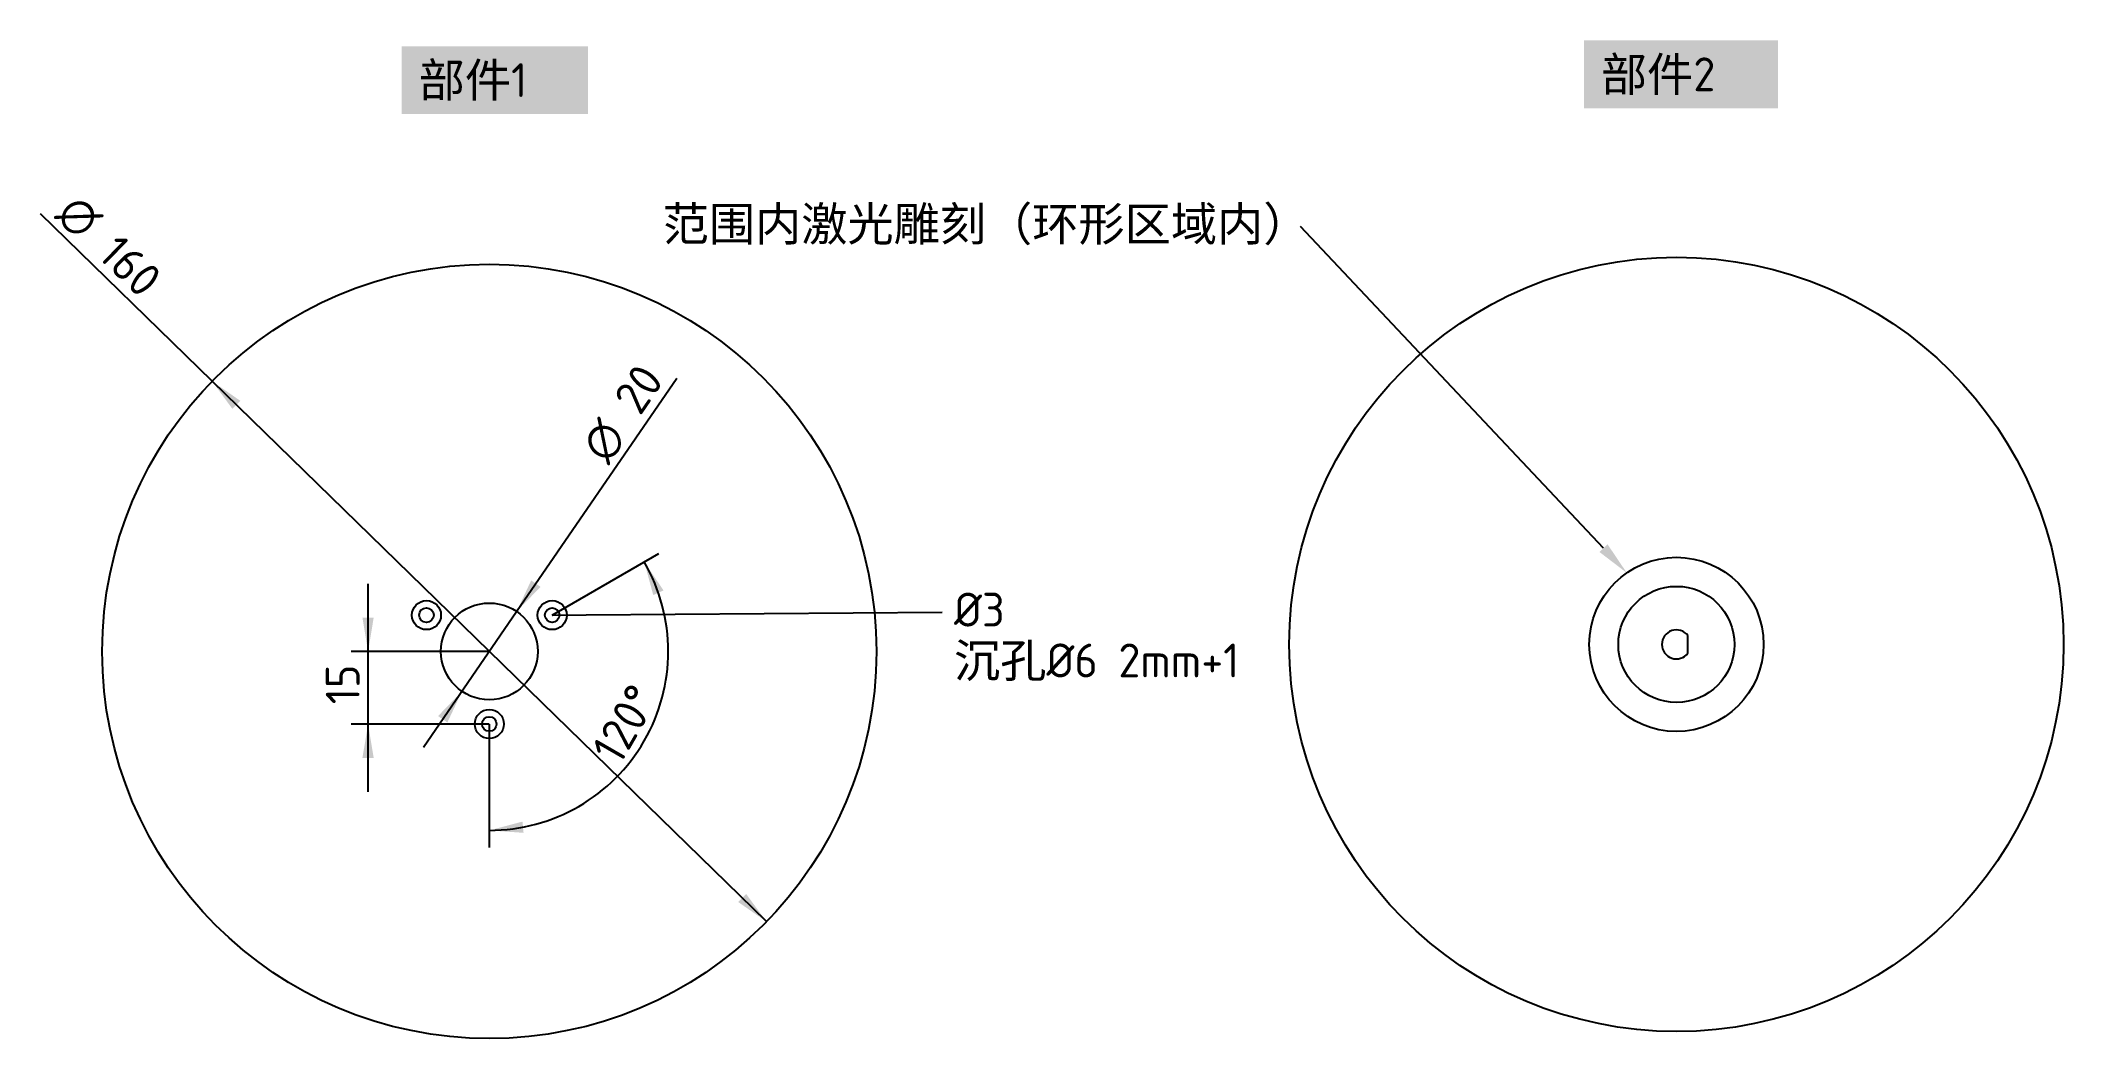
# Model space of a CAD drawing. Header units: millimetres. Extents: x 83 to 501, y 159 to 365.
import ezdxf
from ezdxf import colors
from ezdxf.entities.mleader import LeaderData, LeaderLine
from ezdxf.enums import TextEntityAlignment as Align
from ezdxf.lldxf.tags import DXFTag
from ezdxf.math import Vec2, Vec3

# ---------------------------------------------------------------- set-up
doc = ezdxf.new("R2010")
doc.units = ezdxf.units.MM
for name, color, linetype in [('TURNTABLE_DISC', 7, 'Continuous'), ('TURNTABLE_DISC_P', 7, 'Continuous'), ('默认设置', 7, 'Continuous')]:
    doc.layers.add(name, color=color, linetype=linetype)
doc.styles.add('SEACAD_Solid_Edge_ISO', font='seiso.ttf')
doc.styles.add('SEACAD_Solid_Edge_ISO1_Symbols', font='semeci1.ttf')
tags = doc.linetypes.add('HIDDEN2', pattern=[4.7625, 3.175, -1.5875]).pattern_tags.tags
tags[6:7] = [DXFTag(74, 4), DXFTag(75, 0), DXFTag(340, '0'), DXFTag(46, 0.0), DXFTag(50, 0.0), DXFTag(44, 0.0), DXFTag(45, 0.0)]
tags[4:5] = [DXFTag(74, 4), DXFTag(75, 0), DXFTag(340, '0'), DXFTag(46, 0.0), DXFTag(50, 0.0), DXFTag(44, 0.0), DXFTag(45, 0.0)]
doc.dimstyles.new('ISO_(mm)', dxfattribs={"dimtxt": 7, "dimasz": 7, "dimexe": 3.5, "dimexo": 0, "dimgap": 1.75, "dimtad": 1, "dimtxsty": 'SEACAD_Solid_Edge_ISO', "dimblk1": '_SE_FILLED', "dimblk2": '_SE_FILLED', "dimsah": 1, "dimcen": 3.5, "dimadec": 0, "dimazin": 0, "dimtfac": 0.5, "dimtmove": 1, "dimatfit": 3, "dimfxl": 1, "dimtolj": 1, "dimarcsym": 0})

# ---------------------------------------------------------------- blocks, each defined once
blk = doc.blocks.new('_SE_FILLED')
at = {"color": 0}
blk.add_line((0, 0), (-1, 0), dxfattribs=at)
blk.add_solid([(0, 0), (-1, -0.1665), (-1, 0.1665), (0, 0)], dxfattribs=at)
blk = doc.blocks.new('SE')
at = {"layer": 'TURNTABLE_DISC_P', "color": 7, "linetype": 'Continuous'}
for centre, radius in [((175.72, 238.81), 80), ((162.73, 246.31), 1.5), ((175.72, 238.81), 10), ((188.71, 246.31), 1.5), ((175.72, 223.81), 1.5)]:
    blk.add_circle(centre, radius, dxfattribs=at)
at = {"layer": 'TURNTABLE_DISC_P', "color": 7, "linetype": 'HIDDEN2'}
for centre in [(162.73, 246.31), (188.71, 246.31), (175.72, 223.81)]:
    blk.add_circle(centre, 3, dxfattribs=at)
blk = doc.blocks.new('DMBLK1')
at = {"layer": '默认设置', "linetype": 'Continuous'}
for points in [[(122.63, 288.93), (124.26, 290.6), (118.44, 294.65)], [(227.17, 187.01), (233, 182.96), (228.8, 188.68)]]:
    blk.add_hatch(color=7, dxfattribs=at).paths.add_polyline_path(points)
at = {"layer": '默认设置', "color": 7, "linetype": 'Continuous'}
for p, q in [((118.44, 294.65), (82.96, 329.24)), ((233, 182.96), (118.44, 294.65))]:
    blk.add_line(p, q, dxfattribs=at)
for s, style, p in [('O', 'SEACAD_Solid_Edge_ISO1_Symbols', (90.82, 333.8)), ('160', 'SEACAD_Solid_Edge_ISO', (99.41, 325.42))]:
    blk.add_text(s, height=7, rotation=315.7256, dxfattribs=dict(at, style=style)).set_placement(p, align=Align.TOP_LEFT)
blk = doc.blocks.new('DMBLK2')
at = {"layer": '默认设置', "linetype": 'Continuous'}
for points in [[(184.37, 253.48), (181.37, 247.05), (186.3, 252.16)], [(165.13, 225.45), (167.06, 224.13), (170.06, 230.56)]]:
    blk.add_hatch(color=7, dxfattribs=at).paths.add_polyline_path(points)
at = {"layer": '默认设置', "color": 7, "linetype": 'Continuous'}
for p, q in [((181.37, 247.05), (214.48, 295.29)), ((162.14, 219.02), (181.37, 247.05))]:
    blk.add_line(p, q, dxfattribs=at)
for s, style, p in [('20', 'SEACAD_Solid_Edge_ISO', (201.11, 291.27)), ('O', 'SEACAD_Solid_Edge_ISO1_Symbols', (194.32, 281.38))]:
    blk.add_text(s, height=7, rotation=55.538, dxfattribs=dict(at, style=style)).set_placement(p, align=Align.TOP_LEFT)
blk = doc.blocks.new('DMBLK3')
at = {"layer": '默认设置', "linetype": 'Continuous'}
for points in [[(149.5, 245.81), (150.67, 238.81), (151.83, 245.81)], [(149.5, 216.81), (151.83, 216.81), (150.67, 223.81)]]:
    blk.add_hatch(color=7, dxfattribs=at).paths.add_polyline_path(points)
at = {"layer": '默认设置', "color": 7, "linetype": 'Continuous'}
for p, q in [((150.67, 209.81), (150.67, 252.81)), ((175.72, 238.81), (147.17, 238.81)), ((175.72, 223.81), (147.17, 223.81))]:
    blk.add_line(p, q, dxfattribs=at)
at = {"layer": '默认设置', "color": 7, "linetype": 'Continuous', "style": 'SEACAD_Solid_Edge_ISO'}
blk.add_text('15', height=7, rotation=90, dxfattribs=at).set_placement((141.92, 227.89), align=Align.TOP_LEFT)
blk = doc.blocks.new('GDimGGroup')
at = {"layer": '默认设置', "linetype": 'Continuous'}
for points in [[(211.72, 251.42), (207.75, 257.3), (209.6, 250.45)], [(182.57, 203.64), (175.72, 201.82), (182.8, 201.32)]]:
    blk.add_hatch(color=7, dxfattribs=at).paths.add_polyline_path(points)
at = {"layer": '默认设置', "color": 7, "linetype": 'Continuous'}
for p, q in [((188.71, 246.31), (210.78, 259.05)), ((175.72, 223.81), (175.72, 198.32))]:
    blk.add_line(p, q, dxfattribs=at)
blk.add_arc((175.72, 238.81), 36.98, 270, 30, dxfattribs=at)
at = {"layer": '默认设置', "color": 7, "linetype": 'Continuous', "style": 'SEACAD_Solid_Edge_ISO'}
blk.add_text('120°', height=7, rotation=60, dxfattribs=at).set_placement((196.63, 218.56), align=Align.TOP_LEFT)
blk = doc.blocks.new('SE1')
at = {"layer": 'TURNTABLE_DISC', "color": 7, "linetype": 'Continuous'}
blk.add_line((423.43, 238.43), (423.43, 242.09), dxfattribs=at)
blk.add_circle((421.05, 240.26), 80, dxfattribs=at)
at = {"layer": 'TURNTABLE_DISC', "color": 7, "linetype": 'HIDDEN2'}
for radius in [18, 12]:
    blk.add_circle((421.05, 240.26), radius, dxfattribs=at)
at = {"layer": 'TURNTABLE_DISC', "color": 7, "linetype": 'Continuous'}
blk.add_arc((421.05, 240.26), 3, 37.6012, 322.3988, dxfattribs=at)

msp = doc.modelspace()

# ---------------------------------------------------------------- block references
at = {"layer": '默认设置'}
for name in ['SE', 'SE1', 'GDimGGroup']:
    msp.add_blockref(name, (0, 0), dxfattribs=at)

# ---------------------------------------------------------------- texts
at = {"layer": '默认设置', "char_height": 7, "attachment_point": 1, "bg_fill": 1, "box_fill_scale": 1.5, "bg_fill_color": 256, "bg_fill_true_color": 12632256, "bg_fill_transparency": 0}
for s, insert, width in [('{\\fSolid Edge ISO|b0||i0||c0|p34;\\C7;\\H7.;\\W1.;部件1 }', (161.118, 360.38), 31.50001), ('{\\fSolid Edge ISO|b0||i0||c0|p34;\\C7;\\H7.;\\W1.;部件2 \\P}', (405.435, 361.574), 33.07501)]:
    msp.add_mtext(s, dxfattribs=dict(at, insert=insert, width=width))

# ---------------------------------------------------------------- dimensions: what is measured, and where the dimension line sits
at = {"layer": '默认设置', "color": 7, "linetype": 'Continuous'}
for p1, p2, picture, middle in [((232.997, 182.959), (118.436, 294.654), 'DMBLK1', (103.146, 309.562)), ((170.058, 230.561), (181.375, 247.052), 'DMBLK2', (200.148, 274.406))]:
    dim = msp.add_diameter_dim_2p(p1=p1, p2=p2, text='\\A1;<>', dimstyle='ISO_(mm)', dxfattribs=at)
    dim.commit()
    dim.dimension.update_dxf_attribs({"geometry": picture, "text_midpoint": middle, "dimtype": 163})
dim = msp.add_linear_dim(base=(150.665, 223.806), p1=(175.716, 223.806), p2=(175.716, 238.806), angle=90, text='\\A1;<>', dimstyle='ISO_(mm)', override={"dimtmove": 0, "dimtolj": 0}, dxfattribs=at)
dim.commit()
dim.dimension.update_dxf_attribs({"geometry": 'DMBLK3', "text_midpoint": (150.665, 231.306), "dimtype": 161})

# ---------------------------------------------------------------- leaders
ml = msp.add_multileader_mtext('Standard', dxfattribs=at)
ml.set_content('{\\pxsm0.9;\\fSolid Edge ISO|b0||i0||c0|p34;\\W1.;范围内激光雕刻（环形区域内）\\P}', color=256)
ml.set_leader_properties()
ml.build(insert=Vec2(0, 0))
ml.multileader.update_dxf_attribs({"dogleg_length": 0, "arrow_head_size": 7})
ctx = ml.context
ctx.base_point, ctx.char_height, ctx.arrow_head_size, ctx.landing_gap_size = Vec3(209.545, 325.113), 7, 7, 2.45
notes = []
notes.append((ctx, [(0, (1, 1, 0), (343.348, 326.613), (-1, 0), 0, [(0, [(410.791, 255.047)], 0, [])])]))
ctx.mtext.insert = Vec3(211.545, 330.648)
ml = msp.add_multileader_mtext('Standard', dxfattribs=at)
ml.set_content('{\\pxsm0.9;\\fSolid Edge ISO|b0||i0||c0|p34;\\W1.;%%c3\\P沉孔%%c6 2mm+1\\P}', color=256)
ml.set_leader_properties()
ml.set_arrow_properties(name='_SE_FILLED')
ml.build(insert=Vec2(0, 0))
ml.multileader.update_dxf_attribs({"dogleg_length": 0, "arrow_head_size": 7})
ctx = ml.context
ctx.base_point, ctx.char_height, ctx.arrow_head_size, ctx.landing_gap_size = Vec3(269.757, 245.456), 7, 7, 2.45
notes.append((ctx, [(0, (1, 1, 0), (269.307, 246.956), (1, 0), 0, [(0, [(188.707, 246.306)], 0, [])])]))
ctx.mtext.insert = Vec3(271.757, 250.946)
for ctx, leaders in notes:
    for number, flags, end, landing, length, lines in leaders:
        leader = LeaderData()
        leader.index, (leader.has_last_leader_line, leader.has_dogleg_vector, leader.attachment_direction) = number, flags
        leader.last_leader_point, leader.dogleg_vector, leader.dogleg_length = Vec3(end), Vec3(landing), length
        for number, points, colour, breaks in lines:
            line = LeaderLine()
            line.index, line.vertices, line.color, line.breaks = number, Vec3.list(points), colors.encode_raw_color(colour), breaks
            leader.lines.append(line)
        ctx.leaders.append(leader)

doc.saveas('drawing.dxf')
